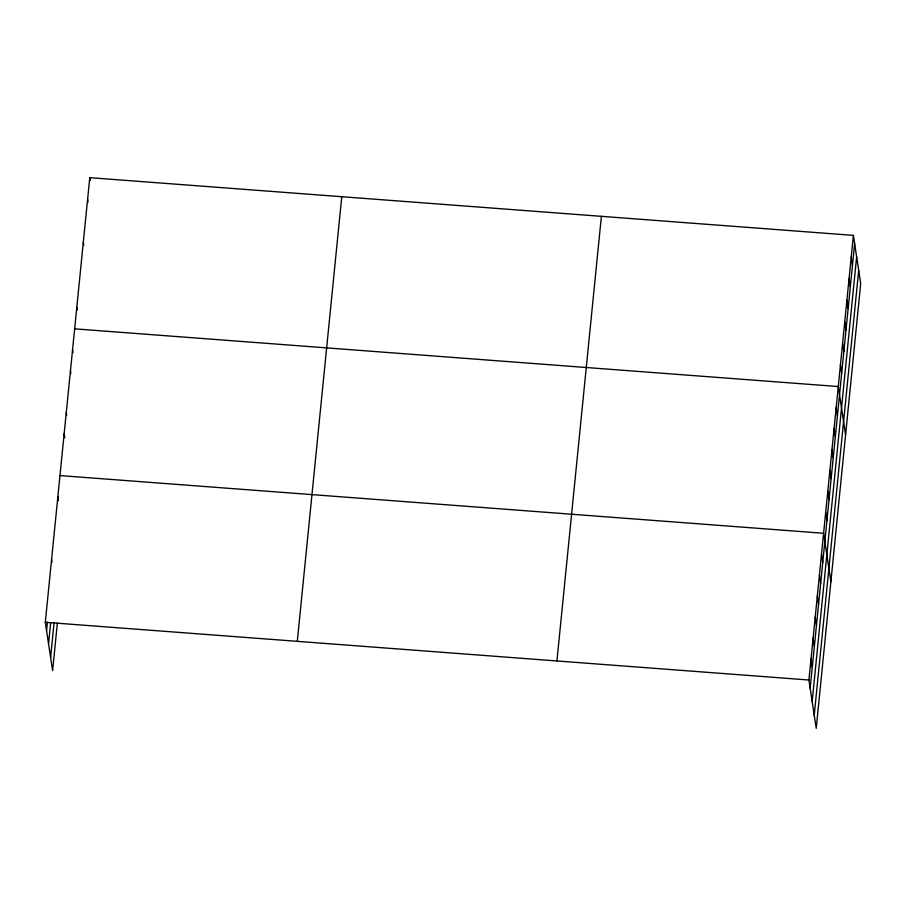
<?xml version="1.0" encoding="UTF-8"?>
<svg xmlns="http://www.w3.org/2000/svg" width="906" height="906" viewBox="0 0 906 906"><rect width="100%" height="100%" fill="white"/><g stroke="black" fill="none" stroke-linecap="round" stroke-linejoin="round"><path stroke-width="1.36" d="M57.361 623.113L52.605 670.621L45.3 622.297L89.773 177.667L853.395 235.379L860.7 283.703L816.227 728.333L808.922 680.01L853.395 235.379M46.546 630.542L47.384 622.162M48.55 643.77L50.645 622.807M50.611 657.394L54.1 622.467M297.293 641.346L341.766 196.715M556.93 660.961L601.391 216.33M810.168 688.243L854.641 243.612M812.172 701.471L856.634 256.84M814.234 715.106L858.695 270.475M74.654 328.844L838.277 386.545L845.581 434.869M59.977 475.571L823.599 533.272L830.904 581.607M45.3 622.297L808.922 680.01M851.232 256.964L852.478 265.209M849.069 278.561L850.315 286.806M846.906 300.158L848.163 308.402M844.754 321.755L846 329.999M842.591 343.351L843.837 351.596M840.428 364.948L841.674 373.193M836.17 407.507L837.427 415.752M834.075 428.47L835.321 436.715M831.98 449.433L833.226 457.677M829.885 470.395L831.13 478.64M827.79 491.358L829.035 499.591M825.694 512.32L826.94 520.554M821.504 554.234L822.75 562.479M819.409 575.197L820.655 583.441M817.303 596.159L818.56 604.404M815.207 617.122L816.453 625.367M813.112 638.084L814.358 646.329M811.017 659.047L812.263 667.292M89.773 177.667L90.181 180.419M87.61 199.263L88.029 202.015M83.284 242.457L83.703 245.209M76.806 307.247L77.225 309.999M72.548 349.807L72.967 352.559M70.453 370.769L70.872 373.51M66.263 412.694L66.682 415.435M64.167 433.646L64.79 437.768M57.882 496.533L58.505 500.656M51.585 559.421L52.004 562.162"/></g></svg>
